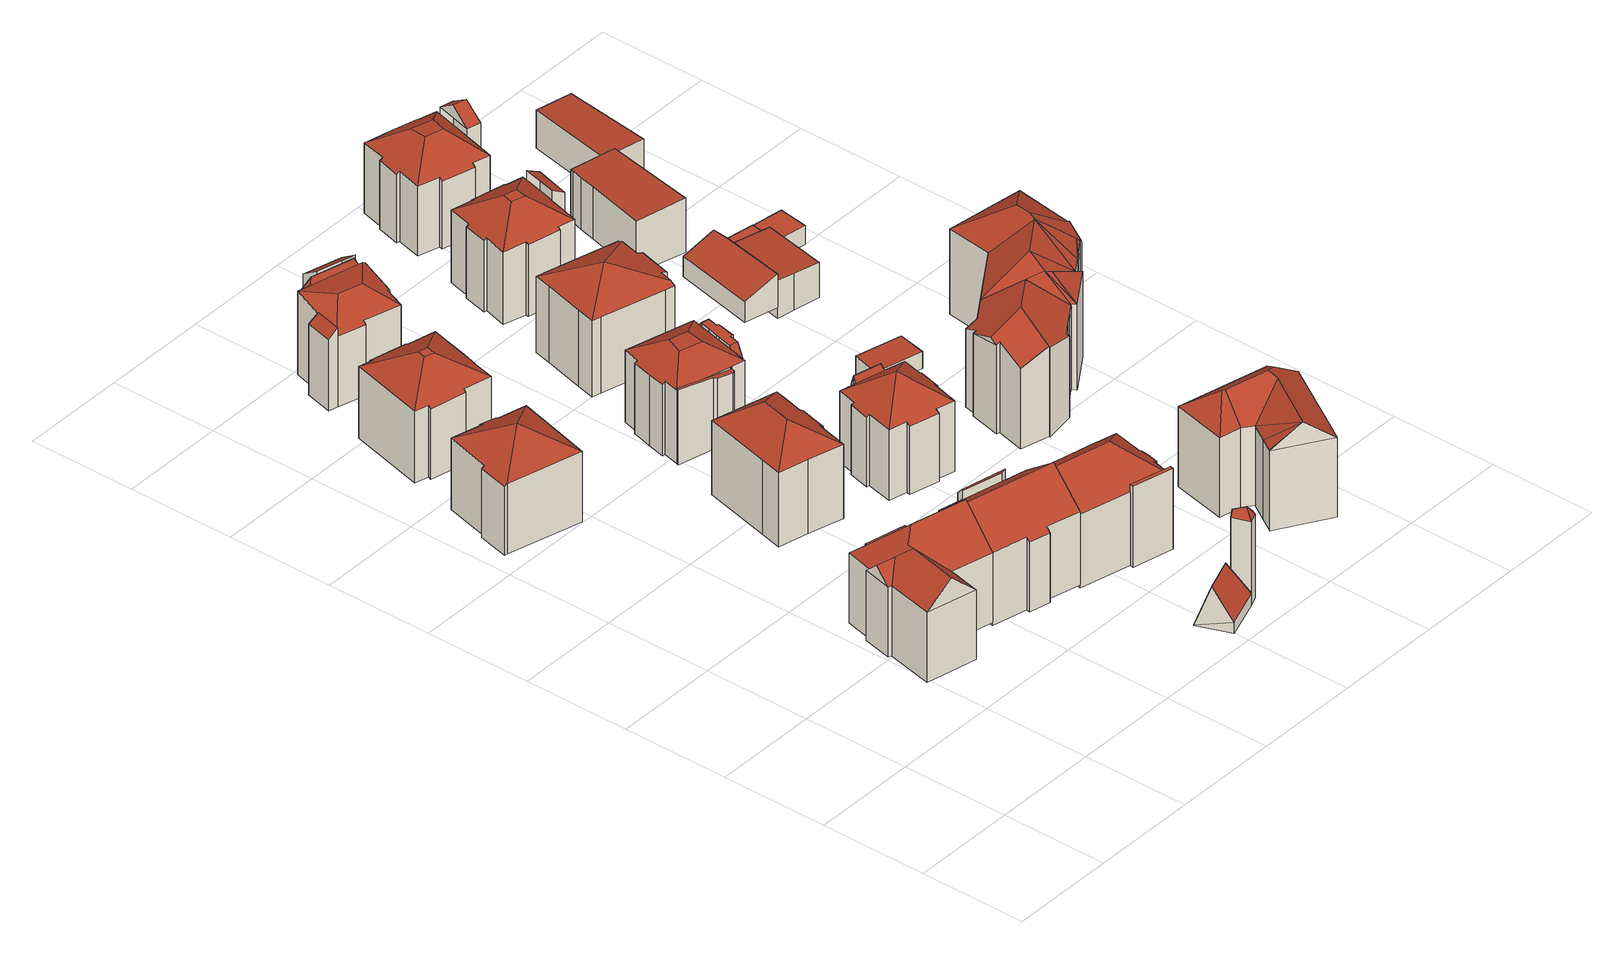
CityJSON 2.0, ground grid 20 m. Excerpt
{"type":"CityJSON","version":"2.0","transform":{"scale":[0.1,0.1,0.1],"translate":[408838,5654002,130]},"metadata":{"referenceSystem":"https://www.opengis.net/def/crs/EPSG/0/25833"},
"CityObjects":{
"building1":{"type":"Building","attributes":{"Dachtyp_tdc":"tdcFreeFormRoof","Gemeindeschluessel":14612000,"Dachneigung":43.2,"QualitaetDacherkennung":30,"Geometrietyp2DReferenz":"3000","measuredHeight":19.86,"function":"31001_9998","roofType":"5000"},"geometry":[{"type":"Solid","lod":"2","boundaries":[[[[0,1,2,3]],[[1,4,5,2]],[[4,6,7,5]],[[6,8,9,7]],[[8,10,11,9]],[[10,12,13,11]],[[12,14,15,13]],[[14,16,17,15]],[[16,18,19,17]],[[18,20,21,19]],[[20,22,23,21]],[[22,24,25,23]],[[24,26,27,25]],[[26,0,3,27]],[[28,29,30,26,24]],[[28,24,22]],[[29,28,22,20]],[[30,29,20,18]],[[31,32,33,30,18,16]],[[34,35,31,16,14]],[[34,14,12]],[[35,34,12,10]],[[36,31,35,10,8]],[[36,8,6]],[[32,31,36,6,4]],[[37,33,32,4,1]],[[37,1,0]],[[30,33,37,0,26]],[[3,2,5,7,9,11,13,15,17,19,21,23,25,27]]]],"semantics":{"surfaces":[{"type":"WallSurface"},{"type":"RoofSurface"},{"type":"GroundSurface"}],"values":[[0,0,0,0,0,0,0,0,0,0,0,0,0,0,1,1,1,1,1,1,0,1,1,0,1,1,0,1,2]]}}]},
"building2":{"type":"Building","attributes":{"Dachtyp_tdc":"tdcTentRoof","Gemeindeschluessel":14612000,"Dachneigung":29.68,"QualitaetDacherkennung":59,"Geometrietyp2DReferenz":"3000","measuredHeight":17.82,"function":"31001_9998","roofType":"3500"},"geometry":[{"type":"Solid","lod":"2","boundaries":[[[[38,39,40,41]],[[39,42,43,40]],[[42,44,45,43]],[[44,46,47,45]],[[46,48,49,47]],[[48,50,51,49]],[[50,52,53,51]],[[52,54,55,53]],[[54,56,57,55]],[[56,58,59,57]],[[58,38,41,59]],[[38,58,60]],[[46,44,42,39,38,60]],[[56,54,52,50,48,46,60]],[[58,56,60]],[[41,40,43,45,47,49,51,53,55,57,59]]]],"semantics":{"surfaces":[{"type":"WallSurface"},{"type":"RoofSurface"},{"type":"GroundSurface"}],"values":[[0,0,0,0,0,0,0,0,0,0,0,1,1,1,1,2]]}}]},
"building3":{"type":"Building","attributes":{"Dachtyp_tdc":"tdcCutTentRoof","Gemeindeschluessel":14612000,"Dachneigung":29.04,"QualitaetDacherkennung":59,"Geometrietyp2DReferenz":"3000","measuredHeight":17.69,"function":"31001_9998","roofType":"9999"},"geometry":[{"type":"Solid","lod":"2","boundaries":[[[[61,62,63,64]],[[62,65,66,63]],[[65,67,68,66]],[[67,69,70,68]],[[69,71,72,70]],[[71,73,74,72]],[[73,75,76,74]],[[75,77,78,76]],[[77,79,80,78]],[[79,81,82,80]],[[81,83,84,82]],[[83,85,86,84]],[[85,87,88,86]],[[87,89,90,88]],[[89,61,64,90]],[[73,71,69,67,65,91,92]],[[83,81,79,77,75,73,92,93]],[[85,83,93,94]],[[65,62,61,89,87,85,94,91]],[[94,93,92,91]],[[64,63,66,68,70,72,74,76,78,80,82,84,86,88,90]]]],"semantics":{"surfaces":[{"type":"WallSurface"},{"type":"RoofSurface"},{"type":"GroundSurface"}],"values":[[0,0,0,0,0,0,0,0,0,0,0,0,0,0,0,1,1,1,1,1,2]]}}]},
"building4":{"type":"Building","attributes":{"Gemeindeschluessel":14612000,"Geometrietyp2DReferenz":"3000","function":"31001_9998","roofType":"9999"},"children":["building4-1","building4-2"]},
"building4-1":{"type":"BuildingPart","attributes":{"Dachtyp_tdc":"tdcGableRoof","Dachneigung":40.05,"QualitaetDacherkennung":77,"Geometrietyp2DReferenz":"3000","measuredHeight":19.8,"roofType":"3100"},"parents":["building4"],"geometry":[{"type":"MultiSurface","lod":"2","boundaries":[[[95,96,97,98]],[[96,99,100,97]],[[99,101,100]],[[102,103,104,105]],[[103,106,107,104]],[[106,108,109,107]],[[108,110,111,109]],[[110,112,113,111]],[[106,103,102,101,99,96,95]],[[95,1,114,115,112,110,108,106]],[[113,116,117,118,98,97,100,105,104,107,109,111]],[[112,115,116,113]],[[115,114,117,116]],[[114,1,118,117]],[[1,95,98,118]]],"semantics":{"surfaces":[{"type":"WallSurface"},{"type":"RoofSurface"},{"type":"GroundSurface"}],"values":[0,0,0,0,0,0,0,0,1,1,2,0,0,0,0]}}]},
"building4-2":{"type":"BuildingPart","attributes":{"Dachtyp_tdc":"tdcPolyFlatRoof","Dachneigung":54.93,"QualitaetDacherkennung":30,"Geometrietyp2DReferenz":"3000","measuredHeight":16.42,"roofType":"2100"},"parents":["building4"],"geometry":[{"type":"MultiSurface","lod":"2","boundaries":[[[100,119,120,105]],[[121,122,119,100,101]],[[122,123,120,119]],[[123,124,105,120]],[[124,125,102,105]],[[124,123,122,121,125]]],"semantics":{"surfaces":[{"type":"GroundSurface"},{"type":"WallSurface"},{"type":"RoofSurface"}],"values":[0,1,1,1,1,2]}}]},
"building5":{"type":"Building","attributes":{"Dachtyp_tdc":"tdcHipRoof","Gemeindeschluessel":14612000,"Dachneigung":32.6,"QualitaetDacherkennung":38,"Geometrietyp2DReferenz":"3000","measuredHeight":18.5,"function":"31001_9998","roofType":"3200"},"geometry":[{"type":"Solid","lod":"2","boundaries":[[[[126,127,128,129]],[[127,130,131,128]],[[130,132,133,131]],[[132,134,135,133]],[[134,136,137,135]],[[136,138,139,137]],[[138,140,141,139]],[[140,142,143,141]],[[142,144,145,143]],[[144,146,147,145]],[[146,148,149,147]],[[148,126,129,149]],[[144,142,140,150]],[[126,148,151]],[[140,138,136,134,132,130,127,126,151,150]],[[148,146,144,150,151]],[[129,128,131,133,135,137,139,141,143,145,147,149]]]],"semantics":{"surfaces":[{"type":"WallSurface"},{"type":"RoofSurface"},{"type":"GroundSurface"}],"values":[[0,0,0,0,0,0,0,0,0,0,0,0,1,1,1,1,2]]}}]},
"building6":{"type":"Building","attributes":{"Dachtyp_tdc":"tdcFreeFormRoof","Gemeindeschluessel":14612000,"Dachneigung":69.81,"QualitaetDacherkennung":8,"Geometrietyp2DReferenz":"3000","measuredHeight":8.19,"function":"31001_9998","roofType":"5000"},"geometry":[{"type":"Solid","lod":"2","boundaries":[[[[152,153,154,155]],[[153,156,157,154]],[[156,158,159,157]],[[158,152,155,159]],[[152,158,160]],[[161,160,158,156]],[[152,160,161,153]],[[156,153,161]],[[155,154,157,159]]]],"semantics":{"surfaces":[{"type":"WallSurface"},{"type":"RoofSurface"},{"type":"GroundSurface"}],"values":[[0,0,0,0,1,1,1,0,2]]}}]},
"building7":{"type":"Building","attributes":{"Dachtyp_tdc":"tdcFreeFormRoof","Gemeindeschluessel":14612000,"Dachneigung":56.26,"QualitaetDacherkennung":12,"Geometrietyp2DReferenz":"3000","measuredHeight":17.86,"function":"31001_9998","roofType":"5000"},"geometry":[{"type":"Solid","lod":"2","boundaries":[[[[162,163,164,165]],[[163,166,167,164]],[[166,168,169,167]],[[168,170,155,169]],[[170,162,165,155]],[[171,172,170,168]],[[171,168,166]],[[173,172,171,166,163]],[[173,163,162]],[[172,173,162,170]],[[165,164,167,169,155]]]],"semantics":{"surfaces":[{"type":"WallSurface"},{"type":"RoofSurface"},{"type":"GroundSurface"}],"values":[[0,0,0,0,0,1,1,1,0,1,2]]}}]},
"building8":{"type":"Building","attributes":{"Gemeindeschluessel":14612000,"Geometrietyp2DReferenz":"3000","function":"31001_9998","roofType":"9999"},"children":["building8-1","building8-2","building8-3","building8-4"]},
"building8-1":{"type":"BuildingPart","attributes":{"Dachtyp_tdc":"tdcPolyFlatRoof","Dachneigung":39.6,"QualitaetDacherkennung":29,"Geometrietyp2DReferenz":"3000","measuredHeight":15.27,"roofType":"2100"},"parents":["building8"],"geometry":[{"type":"MultiSurface","lod":"2","boundaries":[[[174,175,176,177,178]],[[175,179,180,176]],[[179,181,182,183,180]],[[181,179,175,174]],[[177,176,180,183,184]]],"semantics":{"surfaces":[{"type":"WallSurface"},{"type":"RoofSurface"},{"type":"GroundSurface"}],"values":[0,0,0,1,2]}}]},
"building8-2":{"type":"BuildingPart","attributes":{"Dachtyp_tdc":"tdcPolyFlatRoof","Dachneigung":35.26,"QualitaetDacherkennung":30,"Geometrietyp2DReferenz":"3000","measuredHeight":16.53,"roofType":"2100"},"parents":["building8"],"geometry":[{"type":"MultiSurface","lod":"2","boundaries":[[[185,186,187,188,189]],[[186,190,191,187]],[[190,192,193,194,191]],[[192,190,186,185]],[[188,187,191,194]]],"semantics":{"surfaces":[{"type":"WallSurface"},{"type":"RoofSurface"},{"type":"GroundSurface"}],"values":[0,0,0,1,2]}}]},
"building8-3":{"type":"BuildingPart","attributes":{"Dachtyp_tdc":"tdcFreeFormRoof","Dachneigung":68.05,"QualitaetDacherkennung":24,"Geometrietyp2DReferenz":"3000","measuredHeight":16.92,"roofType":"5000"},"parents":["building8"],"geometry":[{"type":"MultiSurface","lod":"2","boundaries":[[[195,196,197,198]],[[199,200,201,202]],[[200,189,188,201]],[[203,196,195,204,193,205]],[[193,189,200,206,205]],[[200,199,206]],[[199,203,205,206]],[[188,194,207,198,197,208,202,201]],[[193,204,207,194]],[[204,195,198,207]]],"semantics":{"surfaces":[{"type":"WallSurface"},{"type":"RoofSurface"},{"type":"GroundSurface"}],"values":[0,0,0,1,1,1,1,2,0,0]}}]},
"building8-4":{"type":"BuildingPart","attributes":{"Dachtyp_tdc":"tdcHipRoof","Dachneigung":36.87,"QualitaetDacherkennung":34,"Geometrietyp2DReferenz":"3000","measuredHeight":17.37,"roofType":"3200"},"parents":["building8"],"geometry":[{"type":"MultiSurface","lod":"2","boundaries":[[[182,209,210,183]],[[209,211,199,202,210]],[[212,213,214,197,196]],[[213,215,216,214]],[[215,217,218,216]],[[217,219,220,218]],[[219,221,222,220]],[[221,178,177,222]],[[217,215,213,212,223,224]],[[209,182,225,226]],[[223,211,209,226,224]],[[225,178,221,219,217,224,226]],[[177,184,183,210,202,208,197,214,216,218,220,222]]],"semantics":{"surfaces":[{"type":"WallSurface"},{"type":"RoofSurface"},{"type":"GroundSurface"}],"values":[0,0,0,0,0,0,0,0,1,1,1,1,2]}}]},
"building9":{"type":"Building","attributes":{"Gemeindeschluessel":14612000,"Geometrietyp2DReferenz":"3000","function":"31001_9998","roofType":"9999"},"children":["building9-1","building9-2"]},
"building9-1":{"type":"BuildingPart","attributes":{"Dachtyp_tdc":"tdcPolyFlatRoof","Dachneigung":0,"QualitaetDacherkennung":17,"Geometrietyp2DReferenz":"3000","measuredHeight":15.62,"roofType":"1000"},"parents":["building9"],"geometry":[{"type":"MultiSurface","lod":"2","boundaries":[[[227,228,229,230,231]],[[228,232,233,229]],[[232,234,235,236,233]],[[234,232,228,227]],[[230,229,233,236]]],"semantics":{"surfaces":[{"type":"WallSurface"},{"type":"RoofSurface"},{"type":"GroundSurface"}],"values":[0,0,0,1,2]}}]},
"building9-2":{"type":"BuildingPart","attributes":{"Dachtyp_tdc":"tdcHipAndGableRoof","Dachneigung":38.37,"QualitaetDacherkennung":70,"Geometrietyp2DReferenz":"3000","measuredHeight":19.7,"roofType":"5000"},"parents":["building9"],"geometry":[{"type":"MultiSurface","lod":"2","boundaries":[[[237,238,239,240]],[[238,241,242,239]],[[241,243,244,242]],[[243,245,246,244]],[[245,247,248,246]],[[247,249,250,248]],[[249,251,252,250]],[[251,253,254,252]],[[253,255,256,254]],[[255,257,258,256]],[[257,259,260,258]],[[259,261,262,260]],[[261,231,230,262]],[[235,263,264,236]],[[263,237,240,264]],[[231,261,259,257,255,253,251,249,265]],[[249,247,245,243,241,238,237,265]],[[237,263,235,231,265]],[[240,239,242,244,246,248,250,252,254,256,258,260,262,230,236,264]]],"semantics":{"surfaces":[{"type":"WallSurface"},{"type":"RoofSurface"},{"type":"GroundSurface"}],"values":[0,0,0,0,0,0,0,0,0,0,0,0,0,0,0,1,1,1,2]}}]},
"building10":{"type":"Building","attributes":{"Gemeindeschluessel":14612000,"Geometrietyp2DReferenz":"3000","function":"31001_9998","roofType":"9999"},"children":["building10-1","building10-2","building10-3"]},
"building10-1":{"type":"BuildingPart","attributes":{"Dachtyp_tdc":"tdcCutGableRoof","Dachneigung":0.872,"QualitaetDacherkennung":32,"Geometrietyp2DReferenz":"3000","measuredHeight":14.69,"roofType":"9999"},"parents":["building10"],"geometry":[{"type":"MultiSurface","lod":"2","boundaries":[[[266,267,268,269]],[[267,270,271,268]],[[270,272,273,271]],[[272,274,275,273]],[[276,277,278,279]],[[277,280,281,278]],[[280,282,283,281]],[[282,284,285,283]],[[284,266,269,285]],[[280,277,276,286,287]],[[288,289,274,272,270]],[[287,288,270,267,266,284,282,280]],[[269,268,271,273,275,290,291,279,278,281,283,285]]],"semantics":{"surfaces":[{"type":"WallSurface"},{"type":"RoofSurface"},{"type":"GroundSurface"}],"values":[0,0,0,0,0,0,0,0,0,1,1,1,2]}}]},
"building10-2":{"type":"BuildingPart","attributes":{"Dachtyp_tdc":"tdcCutTentRoof","Dachneigung":31.42,"QualitaetDacherkennung":44,"Geometrietyp2DReferenz":"3000","measuredHeight":17.16,"roofType":"9999"},"parents":["building10"],"geometry":[{"type":"MultiSurface","lod":"2","boundaries":[[[292,293,294,295]],[[293,296,297,294]],[[296,298,299,297]],[[298,300,276,279,299]],[[301,302,303,275,274]],[[302,304,305,303]],[[304,306,307,308,305]],[[309,310,311,312]],[[310,313,314,311]],[[313,292,295,314]],[[300,298,315,316]],[[304,302,301,289,317,318,286,300,316,319]],[[309,320,306,304,319,321]],[[298,296,293,292,313,310,309,321,315]],[[321,319,316,315]],[[295,294,297,299,279,291,290,275,303,305,308,312,311,314]]],"semantics":{"surfaces":[{"type":"WallSurface"},{"type":"RoofSurface"},{"type":"GroundSurface"}],"values":[0,0,0,0,0,0,0,0,0,0,1,1,1,1,1,2]}}]},
"building10-3":{"type":"BuildingPart","attributes":{"Dachtyp_tdc":"tdcPolyFlatRoof","Dachneigung":4.39,"QualitaetDacherkennung":14,"Geometrietyp2DReferenz":"3000","measuredHeight":14.43,"roofType":"2100"},"parents":["building10"],"geometry":[{"type":"MultiSurface","lod":"2","boundaries":[[[307,322,323,308]],[[322,324,325,323]],[[324,326,327,325]],[[326,328,329,327]],[[328,330,331,329]],[[330,332,333,331]],[[332,334,309,312,333]],[[334,332,330,328,326,324,322,307,320]],[[308,323,325,327,329,331,333,312]]],"semantics":{"surfaces":[{"type":"WallSurface"},{"type":"RoofSurface"},{"type":"GroundSurface"}],"values":[0,0,0,0,0,0,0,1,2]}}]},
"building11":{"type":"Building","attributes":{"Gemeindeschluessel":14612000,"Geometrietyp2DReferenz":"3000","function":"31001_9998","roofType":"9999"},"children":["building11-1","building11-2"]},
"building11-1":{"type":"BuildingPart","attributes":{"Dachtyp_tdc":"tdcTentRoof","Dachneigung":37.11,"QualitaetDacherkennung":65,"Geometrietyp2DReferenz":"3000","measuredHeight":18.49,"roofType":"3500"},"parents":["building11"],"geometry":[{"type":"MultiSurface","lod":"2","boundaries":[[[335,336,337,338]],[[336,339,340,337]],[[339,341,342,340]],[[341,343,344,345,342]],[[346,347,348]],[[346,349,350,347]],[[349,351,352,350]],[[351,353,354,352]],[[353,355,356,354]],[[355,357,358,356]],[[357,359,360,358]],[[359,361,362,360]],[[361,363,364,362]],[[363,365,366,364]],[[365,367,368,366]],[[367,369,370,368]],[[369,371,372,370]],[[371,373,374,372]],[[373,335,338,374]],[[349,346,343,341,339,375]],[[359,357,355,353,351,349,375]],[[369,367,365,363,361,359,375]],[[339,336,335,373,371,369,375]],[[338,337,340,342,345,347,350,352,354,356,358,360,362,364,366,368,370,372,374]]],"semantics":{"surfaces":[{"type":"WallSurface"},{"type":"RoofSurface"},{"type":"GroundSurface"}],"values":[0,0,0,0,0,0,0,0,0,0,0,0,0,0,0,0,0,0,0,1,1,1,1,2]}}]},
"building11-2":{"type":"BuildingPart","attributes":{"Dachtyp_tdc":"tdcFreeFormRoof","Dachneigung":70.11,"QualitaetDacherkennung":13,"Geometrietyp2DReferenz":"3000","measuredHeight":14.88,"roofType":"5000"},"parents":["building11"],"geometry":[{"type":"MultiSurface","lod":"2","boundaries":[[[376,377,378,342]],[[377,379,380,378]],[[379,381,382,380]],[[381,348,347,382]],[[344,376,342,345]],[[348,381,383]],[[381,379,377,383]],[[377,376,344,348,383]],[[342,378,380,382,347,345]]],"semantics":{"surfaces":[{"type":"WallSurface"},{"type":"RoofSurface"},{"type":"GroundSurface"}],"values":[0,0,0,0,0,1,1,1,2]}}]},
"building12":{"type":"Building","attributes":{"Dachtyp_tdc":"tdcFreeFormRoof","Gemeindeschluessel":14612000,"Dachneigung":26.94,"QualitaetDacherkennung":56,"Geometrietyp2DReferenz":"3000","measuredHeight":18.37,"function":"31001_9998","roofType":"5000"},"geometry":[{"type":"Solid","lod":"2","boundaries":[[[[384,385,386,387]],[[385,388,389,386]],[[388,390,391,389]],[[390,392,393,391]],[[392,394,395,393]],[[394,396,397,395]],[[396,398,399,397]],[[398,400,401,399]],[[400,402,403,401]],[[402,404,405,403]],[[404,406,407,405]],[[406,408,409,407]],[[408,384,387,409]],[[402,410,411,412,408,406,404]],[[385,384,412,411,390,388]],[[411,396,394,392,390]],[[411,410,400,398,396]],[[402,400,410]],[[384,408,412]],[[387,386,389,391,393,395,397,399,401,403,405,407,409]]]],"semantics":{"surfaces":[{"type":"WallSurface"},{"type":"RoofSurface"},{"type":"GroundSurface"}],"values":[[0,0,0,0,0,0,0,0,0,0,0,0,0,1,1,1,1,0,0,2]]}}]},
"building13":{"type":"Building","attributes":{"Dachtyp_tdc":"tdcFreeFormRoof","Gemeindeschluessel":14612000,"Dachneigung":37.65,"QualitaetDacherkennung":61,"Geometrietyp2DReferenz":"3000","measuredHeight":20.58,"function":"31001_9998","roofType":"5000"},"geometry":[{"type":"Solid","lod":"2","boundaries":[[[[413,414,415,416]],[[414,417,418,415]],[[417,419,420,418]],[[419,421,422,420]],[[421,423,424,422]],[[423,425,426,424]],[[425,427,428,426]],[[427,429,430,428]],[[429,431,432,430]],[[431,413,416,432]],[[433,434,435,436,429,427]],[[433,427,425]],[[437,438,434,433,425,423]],[[437,423,421]],[[438,437,421,419]],[[435,434,438,419,417]],[[417,436,435]],[[414,436,417]],[[413,436,414]],[[436,413,431]],[[429,436,431]],[[416,415,418,420,422,424,426,428,430,432]]]],"semantics":{"surfaces":[{"type":"WallSurface"},{"type":"RoofSurface"},{"type":"GroundSurface"}],"values":[[0,0,0,0,0,0,0,0,0,0,1,1,1,1,1,1,1,1,1,1,0,2]]}}]},
"building14":{"type":"Building","attributes":{"Gemeindeschluessel":14612000,"Geometrietyp2DReferenz":"3000","function":"31001_9998","roofType":"9999"},"children":["building14-1","building14-2"]},
"building14-1":{"type":"BuildingPart","attributes":{"Dachtyp_tdc":"tdcPolyFlatRoof","Dachneigung":29.7,"QualitaetDacherkennung":44,"Geometrietyp2DReferenz":"3000","measuredHeight":16.35,"roofType":"2100"},"parents":["building14"],"geometry":[{"type":"MultiSurface","lod":"2","boundaries":[[[439,440,441,442,443]],[[444,445,446]],[[444,447,448,445]],[[447,439,443,448]],[[447,444,440,439]],[[443,442,445,448]]],"semantics":{"surfaces":[{"type":"WallSurface"},{"type":"RoofSurface"},{"type":"GroundSurface"}],"values":[0,0,0,0,1,2]}}]},
"building14-2":{"type":"BuildingPart","attributes":{"Dachtyp_tdc":"tdcCutTentRoof","Dachneigung":31.07,"QualitaetDacherkennung":53,"Geometrietyp2DReferenz":"3000","measuredHeight":17.91,"roofType":"9999"},"parents":["building14"],"geometry":[{"type":"MultiSurface","lod":"2","boundaries":[[[449,450,451,452]],[[450,453,454,451]],[[453,455,456,454]],[[455,457,458,456]],[[457,459,460,458]],[[459,461,462,460]],[[461,463,464,462]],[[463,465,466,464]],[[465,467,468,466]],[[467,446,445,468]],[[441,469,470,442]],[[469,471,472,470]],[[471,473,474,472]],[[473,475,476,474]],[[477,478,479,480]],[[478,481,482,479]],[[481,449,452,482]],[[475,477,480,476]],[[457,455,453,450,449,481,483,484]],[[467,465,463,461,459,457,484,485]],[[471,469,441,446,467,485,486]],[[481,478,477,475,473,471,486,483]],[[486,485,484,483]],[[480,479,482,452,451,454,456,458,460,462,464,466,468,445,442,470,472,474,476]]],"semantics":{"surfaces":[{"type":"WallSurface"},{"type":"RoofSurface"},{"type":"GroundSurface"}],"values":[0,0,0,0,0,0,0,0,0,0,0,0,0,0,0,0,0,0,1,1,1,1,1,2]}}]},
"building15":{"type":"Building","attributes":{"Dachtyp_tdc":"tdcPolyFlatRoof","Gemeindeschluessel":14612000,"Dachneigung":5.97,"QualitaetDacherkennung":66,"Geometrietyp2DReferenz":"3000","measuredHeight":3.83,"function":"31001_9998","roofType":"2100"},"geometry":[{"type":"Solid","lod":"2","boundaries":[[[[487,488,489,490]],[[488,491,492,489]],[[491,493,494,492]],[[493,487,490,494]],[[493,491,488,487]],[[490,489,492,494]]]],"semantics":{"surfaces":[{"type":"WallSurface"},{"type":"RoofSurface"},{"type":"GroundSurface"}],"values":[[0,0,0,0,1,2]]}}]},
"building16":{"type":"Building","attributes":{"Dachtyp_tdc":"tdcFreeFormRoof","Gemeindeschluessel":14612000,"Dachneigung":32.02,"QualitaetDacherkennung":55,"Geometrietyp2DReferenz":"3000","measuredHeight":20.44,"function":"31001_9998","roofType":"5000"},"geometry":[{"type":"Solid","lod":"2","boundaries":[[[[495,496,497,498]],[[496,499,500,497]],[[499,501,502,500]],[[501,503,504,502]],[[503,505,506,504]],[[505,507,508,506]],[[507,509,510,508]],[[509,511,512,510]],[[511,513,514,512]],[[513,515,516,514]],[[515,517,518,516]],[[517,519,520,518]],[[519,521,522,520]],[[521,523,524,522]],[[523,495,498,524]],[[523,521,525,526,527,495]],[[526,525,519,517,515,513,511,509,507,528]],[[526,528,505,503,501,499,496,527]],[[507,505,528]],[[521,519,525]],[[496,495,527]],[[498,497,500,502,504,506,508,510,512,514,516,518,520,522,524]]]],"semantics":{"surfaces":[{"type":"WallSurface"},{"type":"RoofSurface"},{"type":"GroundSurface"}],"values":[[0,0,0,0,0,0,0,0,0,0,0,0,0,0,0,1,1,1,0,0,0,2]]}}]},
"building17":{"type":"Building","attributes":{"Dachtyp_tdc":"tdcPolyFlatRoof","Gemeindeschluessel":14612000,"Dachneigung":22.02,"QualitaetDacherkennung":88,"Geometrietyp2DReferenz":"3000","measuredHeight":6.48,"function":"31001_9998","roofType":"2100"},"geometry":[{"type":"Solid","lod":"2","boundaries":[[[[529,530,531,532]],[[530,533,534,531]],[[533,535,536,534]],[[535,537,538,536]],[[537,529,532,538]],[[537,535,533,530,529]],[[532,531,534,536,538]]]],"semantics":{"surfaces":[{"type":"WallSurface"},{"type":"RoofSurface"},{"type":"GroundSurface"}],"values":[[0,0,0,0,0,1,2]]}}]},
"building18":{"type":"Building","attributes":{"Gemeindeschluessel":14612000,"Geometrietyp2DReferenz":"3000","function":"31001_9998","roofType":"9999"},"children":["building18-1","building18-2"]},
"building18-1":{"type":"BuildingPart","attributes":{"Dachtyp_tdc":"tdcCutTentRoof","Dachneigung":34.14,"QualitaetDacherkennung":46,"Geometrietyp2DReferenz":"3000","measuredHeight":17.3,"roofType":"9999"},"parents":["building18"],"geometry":[{"type":"MultiSurface","lod":"2","boundaries":[[[539,540,541,542]],[[540,543,544,541]],[[543,545,546,544]],[[545,547,548,546]],[[547,549,550,548]],[[549,551,552,550]],[[551,553,554,552]],[[553,555,556,554]],[[557,558,559,560]],[[558,561,562,559]],[[561,563,564,562]],[[563,565,566,564]],[[565,567,568,566]],[[567,569,570,568]],[[569,571,572,570]],[[571,573,574,572]],[[573,539,542,574]],[[553,551,549,547,545,543,575,576]],[[558,557,555,553,576,577]],[[569,567,565,563,561,558,577,578]],[[543,540,539,573,571,569,578,575]],[[578,577,576,575]],[[542,541,544,546,548,550,552,554,556,560,559,562,564,566,568,570,572,574]]],"semantics":{"surfaces":[{"type":"WallSurface"},{"type":"RoofSurface"},{"type":"GroundSurface"}],"values":[0,0,0,0,0,0,0,0,0,0,0,0,0,0,0,0,0,1,1,1,1,1,2]}}]},
"building18-2":{"type":"BuildingPart","attributes":{"Dachtyp_tdc":"tdcGableRoof","Dachneigung":33.5,"QualitaetDacherkennung":35,"Geometrietyp2DReferenz":"3000","measuredHeight":17.51,"roofType":"3100"},"parents":["building18"],"geometry":[{"type":"MultiSurface","lod":"2","boundaries":[[[579,580,581,556,555]],[[580,582,583,581]],[[582,584,560,583]],[[584,557,560]],[[580,579,585,586]],[[584,582,586,585]],[[584,585,579]],[[580,586,582]],[[556,581,583,560]]],"semantics":{"surfaces":[{"type":"WallSurface"},{"type":"RoofSurface"},{"type":"GroundSurface"}],"values":[0,0,0,0,1,1,0,0,2]}}]},
"building19":{"type":"Building","attributes":{"Dachtyp_tdc":"tdcPolyFlatRoof","Gemeindeschluessel":14612000,"Dachneigung":3.38,"QualitaetDacherkennung":77,"Geometrietyp2DReferenz":"3000","measuredHeight":7.28,"function":"31001_9998","roofType":"2100"},"geometry":[{"type":"Solid","lod":"2","boundaries":[[[[587,588,589,590]],[[588,591,592,589]],[[591,593,594,592]],[[593,595,596,594]],[[595,587,590,596]],[[595,593,591,588,587]],[[590,589,592,594,596]]]],"semantics":{"surfaces":[{"type":"WallSurface"},{"type":"RoofSurface"},{"type":"GroundSurface"}],"values":[[0,0,0,0,0,1,2]]}}]},
"building20":{"type":"Building","attributes":{"Dachtyp_tdc":"tdcFreeFormRoof","Gemeindeschluessel":14612000,"Dachneigung":33.66,"QualitaetDacherkennung":39,"Geometrietyp2DReferenz":"3000","measuredHeight":21.45,"function":"31001_9998","roofType":"5000"},"geometry":[{"type":"Solid","lod":"2","boundaries":[[[[597,598,599,600]],[[598,601,602,599]],[[601,603,604,602]],[[603,605,606,604]],[[605,607,608,606]],[[607,609,610,608]],[[609,611,612,610]],[[611,613,614,612]],[[613,615,616,614]],[[615,617,618,616]],[[617,505,619,618]],[[505,620,621,619]],[[620,622,623,621]],[[622,597,600,623]],[[624,625,626,622,620]],[[627,624,620,505]],[[628,617,615]],[[628,505,617]],[[505,628,627]],[[629,628,615]],[[629,615,613]],[[628,629,613,611]],[[630,607,605]],[[630,609,607]],[[624,609,630]],[[624,611,609]],[[627,611,624]],[[611,627,628]],[[630,605,603]],[[631,625,624,630,603,601]],[[631,601,598]],[[626,625,631,598,597]],[[626,597,622]],[[600,599,602,604,606,608,610,612,614,616,618,619,621,623]]]],"semantics":{"surfaces":[{"type":"WallSurface"},{"type":"RoofSurface"},{"type":"GroundSurface"}],"values":[[0,0,0,0,0,0,0,0,0,0,0,0,0,0,1,1,1,1,1,1,1,1,1,1,1,1,1,1,1,1,1,1,1,2]]}}]},
"building21":{"type":"Building","attributes":{"Dachtyp_tdc":"tdcPolyFlatRoof","Gemeindeschluessel":14612000,"Dachneigung":2.83,"QualitaetDacherkennung":69,"Geometrietyp2DReferenz":"3000","measuredHeight":10.49,"function":"31001_9998","roofType":"2100"},"geometry":[{"type":"Solid","lod":"2","boundaries":[[[[632,633,634,635]],[[633,636,637,634]],[[636,638,639,637]],[[638,640,641,639]],[[640,642,643,641]],[[642,644,645,643]],[[644,632,635,645]],[[644,642,640,638,636,633,632]],[[635,634,637,639,641,643,645]]]],"semantics":{"surfaces":[{"type":"WallSurface"},{"type":"RoofSurface"},{"type":"GroundSurface"}],"values":[[0,0,0,0,0,0,0,1,2]]}}]},
"building22":{"type":"Building","attributes":{"Dachtyp_tdc":"tdcPolyFlatRoof","Gemeindeschluessel":14612000,"Dachneigung":0,"QualitaetDacherkennung":71,"Geometrietyp2DReferenz":"3000","measuredHeight":3.74,"function":"31001_9998","roofType":"1000"},"geometry":[{"type":"Solid","lod":"2","boundaries":[[[[646,647,648,649]],[[647,650,651,648]],[[650,652,653,651]],[[652,654,655,653]],[[654,656,657,655]],[[656,658,659,657]],[[658,660,661,659]],[[660,646,649,661]],[[660,658,656,654,652,650,647,646]],[[649,648,651,653,655,657,659,661]]]],"semantics":{"surfaces":[{"type":"WallSurface"},{"type":"RoofSurface"},{"type":"GroundSurface"}],"values":[[0,0,0,0,0,0,0,0,1,2]]}}]},
"building23":{"type":"Building","attributes":{"Dachtyp_tdc":"tdcPolyFlatRoof","Gemeindeschluessel":14612000,"Dachneigung":0,"QualitaetDacherkennung":63,"Geometrietyp2DReferenz":"3000","measuredHeight":3.67,"function":"31001_9998","roofType":"1000"},"geometry":[{"type":"Solid","lod":"2","boundaries":[[[[662,663,657,659]],[[663,664,665,657]],[[664,666,667,665]],[[666,662,659,667]],[[666,664,663,662]],[[659,657,665,667]]]],"semantics":{"surfaces":[{"type":"WallSurface"},{"type":"RoofSurface"},{"type":"GroundSurface"}],"values":[[0,0,0,0,1,2]]}}]},
"building24":{"type":"Building","attributes":{"Dachtyp_tdc":"tdcPolyFlatRoof","Gemeindeschluessel":14612000,"Dachneigung":3.6,"QualitaetDacherkennung":78,"Geometrietyp2DReferenz":"3000","measuredHeight":7.41,"function":"31001_9998","roofType":"2100"},"geometry":[{"type":"Solid","lod":"2","boundaries":[[[[668,669,670,671]],[[669,672,673,670]],[[672,674,675,673]],[[674,668,671,675]],[[674,672,669,668]],[[671,670,673,675]]]],"semantics":{"surfaces":[{"type":"WallSurface"},{"type":"RoofSurface"},{"type":"GroundSurface"}],"values":[[0,0,0,0,1,2]]}}]}
},
"vertices":[
[385,449,170],[355,315,170],[355,315,35],[385,449,35],[276,333,170],[276,333,35],[263,273,170],[263,273,35],[168,294,170],[168,294,35],[187,381,170],[187,381,35],[181,383,170],[181,383,35],[193,438,170],[193,438,35],[200,437,170],[200,437,35],[212,488,170],[212,488,35],[246,480,170],[246,480,35],[247,484,170],[247,484,35],[323,467,170],[323,467,35],[323,463,170],[323,463,35],[277,437,206],[276,434,206],[255,420,223],[237,379,215],[239,391,215],[264,406,234],[187,411,196],[221,403,196],[215,283,215],[370,382,234],
[7,1010,177],[1,1011,174],[1,1011,41],[7,1010,41],[15,1069,174],[15,1069,41],[21,1068,178],[21,1068,41],[43,1153,179],[43,1153,41],[101,1138,179],[101,1138,41],[103,1145,175],[103,1145,41],[132,1137,175],[132,1137,41],[130,1130,179],[130,1130,41],[183,1117,179],[183,1117,41],[147,974,177],[147,974,41],[95,1063,219],
[193,1369,176],[192,1363,179],[192,1363,38],[193,1369,38],[243,1350,180],[243,1350,38],[235,1318,180],[235,1318,38],[227,1285,180],[227,1285,38],[215,1240,180],[215,1240,38],[207,1207,180],[207,1207,38],[156,1220,179],[156,1220,38],[154,1215,175],[154,1215,38],[87,1231,173],[87,1231,38],[89,1237,177],[89,1237,38],[64,1244,176],[64,1244,38],[100,1387,176],[100,1387,38],[125,1380,177],[125,1380,38],[126,1386,174],[126,1386,38],[166,1302,215],[161,1285,215],[143,1290,215],[147,1306,215],
[370,382,227],[385,449,173],[385,449,29],[370,382,29],[430,439,173],[430,439,29],[430,439,172],[514,421,172],[556,412,172],[556,412,29],[514,421,29],[540,344,227],[540,344,29],[525,278,170],[525,278,29],[461,293,171],[461,293,29],[459,285,164],[459,285,29],[421,301,170],[420,294,164],[420,294,29],[421,301,29],[355,315,29],
[432,449,29],[516,430,29],[430,439,193],[432,449,180],[516,430,180],[514,421,192],[514,421,193],
[463,841,176],[458,817,176],[458,817,33],[463,841,33],[452,795,176],[452,795,33],[449,784,176],[449,784,33],[455,782,172],[455,782,33],[442,730,172],[442,730,33],[437,732,176],[437,732,33],[422,672,176],[422,672,33],[356,689,176],[356,689,33],[299,702,176],[299,702,33],[309,742,176],[309,742,33],[340,871,176],[340,871,33],[372,745,218],[386,802,218],
[651,35,54],[575,8,54],[575,8,32],[651,35,32],[552,71,33],[552,71,32],[628,99,33],[628,99,32],[624,66,114],[562,43,114],
[639,68,193],[654,73,193],[654,73,32],[639,68,32],[674,52,193],[674,52,32],[669,43,193],[669,43,32],[651,35,193],[662,51,207],[658,51,211],[646,70,204],
[143,1465,190],[126,1469,175],[126,1469,37],[143,1465,37],[143,1465,174],[139,1520,175],[139,1520,37],[156,1515,190],[156,1515,187],[156,1515,37],[145,1470,37],
[225,1575,202],[234,1610,176],[234,1610,37],[225,1575,37],[225,1575,181],[306,1591,176],[306,1591,37],[297,1556,202],[297,1556,181],[297,1556,37],
[301,1552,168],[297,1536,168],[297,1536,37],[301,1552,37],[192,1562,181],[197,1582,181],[197,1582,37],[192,1562,37],[292,1537,181],[296,1553,181],[285,1549,206],[204,1569,206],[296,1553,37],[292,1537,37],
[170,1568,199],[170,1568,37],[192,1562,199],[297,1536,196],[281,1473,182],[281,1473,37],[276,1475,185],[276,1475,37],[267,1439,177],[267,1439,37],[197,1457,178],[197,1457,37],[195,1451,173],[195,1451,37],[292,1537,199],[237,1492,211],[145,1470,178],[190,1504,211],
[698,238,179],[697,232,179],[697,232,23],[698,238,23],[698,238,164],[620,249,179],[620,249,23],[621,256,179],[621,256,165],[621,256,23],
[540,343,219],[556,412,164],[556,412,23],[540,343,23],[616,398,164],[616,398,23],[616,402,160],[616,402,23],[691,386,160],[691,386,23],[690,382,163],[690,382,23],[729,373,163],[729,373,23],[716,316,164],[716,316,23],[721,315,160],[721,315,23],[726,307,154],[726,307,23],[720,284,155],[720,284,23],[712,278,160],[712,278,23],[708,279,164],[708,279,23],[525,278,165],[525,278,23],[647,319,219],
[526,981,185],[521,982,185],[521,982,38],[526,981,38],[517,964,185],[517,964,38],[513,948,153],[513,948,38],[498,952,153],[498,952,38],[526,1060,161],[540,1056,161],[540,1056,38],[526,1060,38],[536,1038,184],[536,1038,38],[531,1018,184],[531,1018,38],[535,1017,184],[535,1017,38],[522,1047,177],[521,1041,184],[502,968,185],[501,964,179],[502,968,38],[521,1041,38],
[373,1025,174],[383,1062,173],[383,1062,38],[373,1025,38],[388,1061,177],[388,1061,38],[397,1093,177],[397,1093,38],[526,1060,177],[498,952,179],[494,939,179],[494,939,38],[492,929,179],[492,929,38],[468,935,179],[468,935,174],[468,935,38],[363,961,179],[370,990,179],[370,990,38],[363,961,38],[365,991,175],[365,991,38],[428,1029,210],[463,1020,210],[502,968,179],[521,1041,177],[460,988,207],[407,950,179],[416,999,207],
[466,929,174],[466,929,38],[465,928,175],[465,928,38],[460,926,175],[460,926,38],[431,934,177],[431,934,38],[428,940,177],[428,940,38],[362,957,183],[362,957,38],[363,961,183],
[527,743,160],[532,741,163],[532,741,26],[527,743,26],[540,777,164],[540,777,26],[573,770,164],[573,770,26],[573,769,164],[573,769,153],[573,769,26],[632,756,164],[632,756,26],[632,756,153],[665,748,164],[665,748,26],[658,713,163],[658,713,26],[663,712,159],[663,712,26],[654,672,158],[654,672,26],[648,674,163],[648,674,26],[636,623,162],[636,623,26],[601,632,162],[601,632,26],[600,625,157],[600,625,26],[544,639,157],[544,639,26],[545,645,162],[545,645,26],[511,653,162],[511,653,26],[522,702,163],[522,702,26],[517,703,159],[517,703,26],[588,701,210],
[573,770,153],[575,777,174],[575,777,26],[577,784,153],[577,784,26],[635,771,153],[635,771,26],[626,765,174],
[573,1138,181],[556,1142,181],[556,1142,35],[573,1138,35],[435,1173,182],[435,1173,35],[418,1177,182],[418,1177,35],[426,1211,182],[426,1211,35],[446,1287,182],[446,1287,35],[454,1320,182],[454,1320,35],[471,1316,182],[471,1316,35],[609,1281,181],[609,1281,35],[598,1235,185],[598,1235,35],[609,1232,181],[609,1232,35],[593,1169,181],[593,1169,35],[582,1172,186],[582,1172,35],[607,1272,185],[512,1230,219],[575,1147,186],
[847,161,163],[861,185,163],[861,185,9],[847,161,9],[882,218,163],[882,218,9],[863,232,163],[863,232,9],[822,241,163],[822,241,9],[845,343,163],[845,343,9],[1016,304,163],[1016,304,9],[1036,258,163],[1036,258,9],[940,100,163],[940,100,9],[845,158,163],[845,158,9],[982,262,200],[953,250,215],[956,234,206],[892,129,206],[879,282,203],[884,280,203],
[650,1423,186],[626,1429,200],[626,1429,181],[626,1429,37],[650,1423,37],[642,1494,200],[642,1494,37],[642,1494,181],[667,1488,186],[667,1488,37],
[488,1448,177],[483,1449,174],[483,1449,37],[488,1448,37],[494,1494,174],[494,1494,37],[499,1493,177],[499,1493,37],[511,1538,177],[511,1538,37],[553,1527,178],[553,1527,37],[554,1532,175],[554,1532,37],[615,1517,177],[615,1517,37],[614,1512,180],[614,1512,37],[645,1504,181],[645,1504,37],[625,1429,181],[625,1429,37],[610,1370,181],[610,1370,37],[579,1378,180],[579,1378,37],[578,1373,177],[578,1373,37],[517,1388,175],[518,1393,178],[518,1393,37],[517,1388,37],[476,1404,177],[476,1404,37],[545,1445,216],[551,1465,216],[576,1459,216],[571,1438,216],
[734,865,49],[744,912,54],[744,912,16],[734,865,16],[830,891,54],[830,891,16],[824,843,49],[824,843,16],
[768,647,184],[782,706,171],[782,706,12],[768,647,12],[788,705,174],[788,705,12],[793,730,163],[793,730,12],[815,725,173],[815,725,12],[855,752,174],[855,752,12],[936,635,172],[936,635,12],[917,622,172],[917,622,12],[894,607,172],[894,607,12],[873,592,172],[873,592,12],[874,587,170],[874,587,12],[816,578,185],[816,578,12],[816,580,186],[816,580,12],[761,593,167],[761,593,12],[774,646,187],[774,646,12],[814,580,187],[836,653,217],[771,662,190],[896,694,217],
[722,1119,74],[755,1270,74],[755,1270,35],[722,1119,35],[814,1257,98],[814,1257,35],[809,1224,99],[809,1224,35],[785,1104,100],[785,1104,35],
[552,1717,166],[557,1715,170],[557,1715,34],[552,1717,34],[569,1762,170],[569,1762,34],[610,1751,171],[610,1751,34],[611,1757,166],[611,1757,34],[673,1741,166],[673,1741,34],[671,1735,171],[671,1735,34],[704,1727,171],[704,1727,34],[702,1718,170],[702,1718,34],[684,1648,170],[669,1590,169],[669,1590,34],[684,1648,34],[636,1598,169],[636,1598,34],[635,1592,164],[635,1592,34],[573,1608,164],[573,1608,34],[574,1614,169],[574,1614,34],[534,1625,169],[534,1625,34],[546,1671,170],[546,1671,34],[540,1672,166],[540,1672,34],[606,1699,205],[648,1688,205],[637,1657,207],[602,1666,207],
[702,1718,185],[727,1712,185],[727,1712,34],[709,1642,185],[709,1642,34],[684,1648,185],[693,1684,209],[718,1678,209],
[785,1104,87],[809,1224,87],[809,1224,14],[785,1104,14],[892,1208,82],[892,1208,14],[869,1089,82],[869,1089,14],[819,1098,85],[819,1098,14],
[1117,888,174],[1102,778,174],[1102,778,9],[1117,888,9],[1104,777,174],[1104,777,9],[1075,728,174],[1075,728,9],[1073,729,174],[1073,729,9],[1049,712,174],[1049,712,9],[1035,703,174],[1035,703,9],[1008,685,174],[1008,685,9],[1015,676,174],[1015,676,9],[942,627,174],[942,627,9],[936,635,174],[936,635,9],[855,752,9],[958,821,174],[958,821,9],[970,908,174],[970,908,9],[1024,781,221],[1030,797,223],[1033,825,223],[954,733,221],[947,697,203],[953,687,203],[1073,736,177],[1095,775,178],
[738,1351,113],[766,1461,113],[766,1461,13],[738,1351,13],[773,1491,113],[773,1491,13],[779,1512,113],[779,1512,13],[780,1518,113],[780,1518,13],[862,1497,117],[862,1497,13],[830,1327,118],[830,1327,13],
[809,1224,49],[814,1257,49],[814,1257,12],[809,1224,12],[815,1267,49],[815,1267,12],[817,1275,49],[817,1275,12],[835,1273,49],[835,1273,12],[914,1261,49],[914,1261,12],[906,1206,49],[906,1206,12],[892,1208,49],[892,1208,12],
[906,1206,48],[914,1261,48],[974,1252,48],[974,1252,12],[966,1197,48],[966,1197,12],
[949,1510,80],[865,1521,85],[865,1521,11],[949,1510,11],[897,1684,84],[897,1684,11],[970,1674,80],[970,1674,11]
]}
